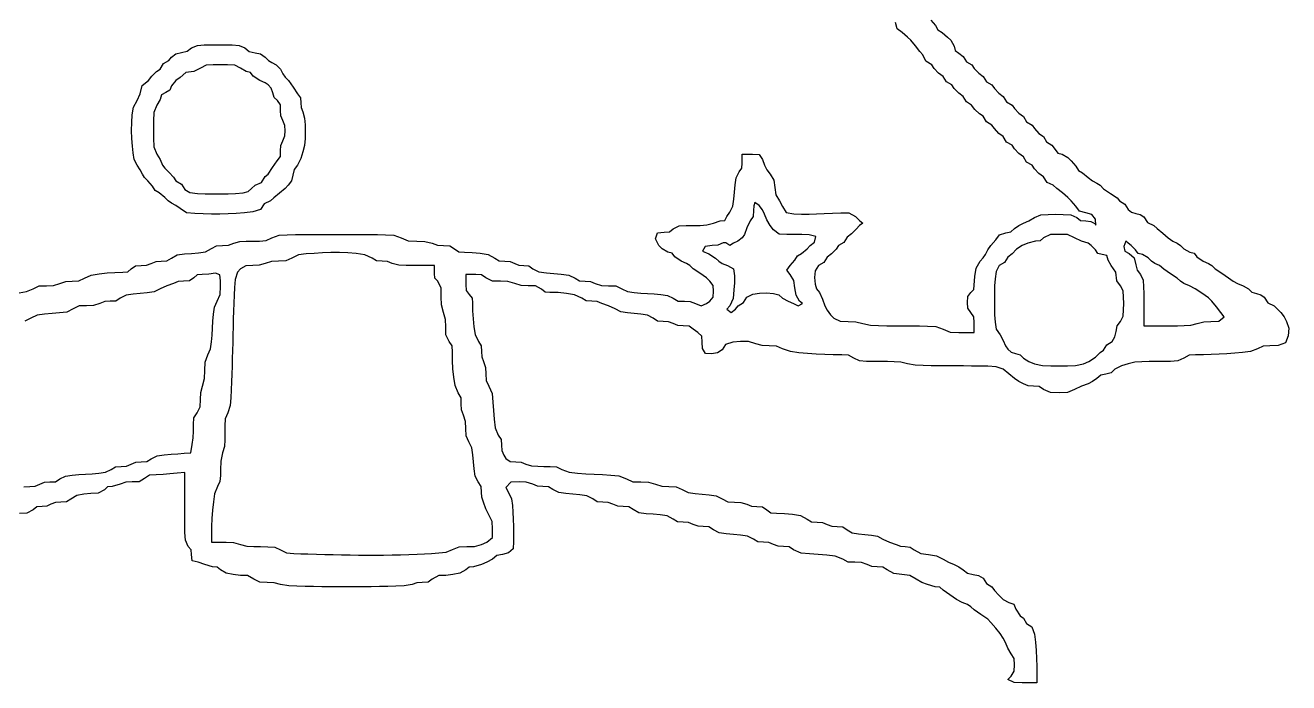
# Model space of a CAD drawing. Extents: x 17 to 1646, y 11 to 2434.
# Drawn here: x 567 to 1646, y 11 to 573 of the extents above; entities that cross this region are included whole.
import ezdxf

# ---------------------------------------------------------------- set-up
doc = ezdxf.new("R2010")
doc.units = 0
doc.layers.add('Image', color=7, linetype='CONTINUOUS')

msp = doc.modelspace()

# ---------------------------------------------------------------- linework, layer by layer
at = {"layer": 'Image', "color": 7}
for points in [[(561.456189, 344.235941), (567.756941, 345.285941), (573.391693, 347.783442), (578.616945, 350.153443), (584.820197, 350.363443), (590.742949, 350.633443), (596.248701, 352.268443), (601.271452, 353.888444), (606.725454, 354.173444), (612.462956, 354.390944), (617.201458, 356.753445), (623.13546, 359.460946), (629.808962, 360.563446), (636.539464, 361.245946), (643.293966, 361.635947), (650.058219, 361.778447), (654.28822, 362.100947), (657.201221, 364.643448), (660.837972, 367.245948), (665.772974, 367.500949), (670.302225, 367.793449), (674.343977, 369.405949), (678.386478, 371.02595), (682.91573, 371.31095), (687.753981, 371.57345), (691.486733, 373.965951), (696.561984, 376.605952), (702.578486, 377.430952), (708.630238, 377.978452), (714.67974, 378.525952), (720.696242, 379.358453), (725.772994, 381.990953), (729.991745, 384.413454), (735.296497, 384.645954), (740.286999, 384.930954), (744.82075, 386.550955), (749.982252, 387.990955), (755.490254, 388.358456), (761.010256, 388.455956), (766.792758, 388.508456), (772.56776, 388.815956), (777.202761, 391.313457), (783.450263, 393.443457), (790.440266, 393.818457), (797.437768, 393.990957), (804.435271, 394.080958), (811.440273, 394.125958), (818.437775, 394.155958), (825.442778, 394.163458), (832.44028, 394.170958), (839.437782, 394.163458), (846.442785, 394.155958), (853.440287, 394.125958), (860.445289, 394.080958), (867.442792, 393.990957), (874.440294, 393.818457), (881.430296, 393.443457), (887.677799, 391.313457), (893.745301, 388.628456), (901.012803, 388.455956), (907.875305, 388.200956), (914.347807, 386.550955), (918.877809, 384.930954), (923.865311, 384.645954), (929.265312, 384.420954), (933.390314, 381.788453), (936.892815, 379.193453), (941.700317, 378.930952), (948.502819, 378.758452), (955.290321, 378.203452), (961.995323, 377.063452), (967.680325, 373.913451), (971.437827, 371.57345), (976.252828, 371.31095), (980.77533, 371.02595), (984.817831, 369.405949), (988.372832, 367.800949), (992.437834, 367.500949), (996.817835, 367.208448), (1000.057836, 364.823448), (1005.442838, 362.145947), (1011.78784, 361.328447), (1018.155342, 360.788446), (1024.507845, 360.240946), (1030.830347, 359.430946), (1036.252848, 356.798445), (1039.99535, 354.428444), (1044.817851, 354.173444), (1049.347853, 353.880944), (1053.390354, 352.268443), (1058.895356, 350.633443), (1064.820358, 350.363443), (1071.06786, 350.160943), (1076.250362, 347.693442), (1081.057864, 345.263441), (1086.735365, 344.528441), (1092.442867, 344.040941), (1098.150369, 343.650941), (1103.857871, 343.26844), (1109.557873, 342.78094), (1115.220375, 342.03844), (1120.057877, 339.653439), (1124.287878, 337.260938), (1129.58288, 337.028438), (1134.570382, 336.743438), (1139.107883, 335.123438), (1143.870385, 333.218437), (1148.632886, 335.123438), (1151.490387, 337.028438), (1154.092888, 340.66594), (1154.347888, 345.600941), (1154.092888, 350.535943), (1151.490387, 354.173444), (1148.632886, 357.075945), (1142.917884, 361.125946), (1137.202882, 364.883448), (1134.345381, 367.500949), (1131.48788, 369.405949), (1126.950379, 371.31095), (1121.407877, 375.120951), (1119.202876, 378.135952), (1115.475375, 378.930952), (1110.532873, 381.788453), (1107.675372, 384.645954), (1104.817872, 390.360956), (1106.572872, 395.588458), (1112.437874, 396.075958), (1116.907876, 396.368458), (1120.057877, 398.933459), (1125.022878, 401.44596), (1131.10538, 401.73846), (1137.202882, 401.79096), (1143.037884, 401.88096), (1148.857886, 402.24096), (1154.347888, 403.695961), (1160.05539, 405.600961), (1164.022891, 406.103462), (1165.770392, 409.410963), (1168.425393, 413.220964), (1171.065394, 418.290966), (1171.890394, 424.305968), (1172.437894, 430.35847), (1172.985394, 436.410972), (1173.817895, 442.425974), (1176.450396, 447.503475), (1178.812896, 450.750977), (1179.105397, 455.123478), (1179.105397, 458.933479), (1179.105397, 462.743481), (1183.395398, 462.743481), (1187.677899, 462.743481), (1193.565401, 462.450981), (1196.250402, 457.980979), (1198.155403, 453.218477), (1200.060404, 449.408476), (1202.820404, 445.598475), (1205.910406, 440.475973), (1206.877906, 434.168471), (1207.845406, 427.935969), (1210.777907, 422.738467), (1213.395408, 418.013466), (1216.582909, 412.838464), (1222.980411, 411.585963), (1229.512913, 411.353463), (1236.052916, 411.428463), (1242.585418, 411.638463), (1249.12542, 411.908464), (1256.130422, 412.215964), (1263.142925, 412.463464), (1270.155427, 412.448464), (1275.720429, 409.335963), (1279.32793, 405.600961), (1281.960431, 403.695961), (1279.10293, 401.79096), (1276.245429, 398.753459), (1272.442928, 394.718458), (1268.632927, 391.905957), (1265.812926, 387.330955), (1261.147924, 384.645954), (1259.107923, 381.608453), (1255.297922, 377.580952), (1251.487921, 374.760951), (1248.73542, 370.25345), (1244.227918, 367.500949), (1241.332917, 363.053447), (1240.837917, 357.428445), (1241.310417, 351.788443), (1242.382918, 347.678442), (1245.060419, 344.648441), (1247.67792, 338.933439), (1249.58292, 333.218437), (1251.487921, 329.408436), (1254.345422, 325.598434), (1257.202923, 322.740934), (1262.782925, 320.063433), (1269.585427, 319.883433), (1275.975429, 319.620932), (1281.960431, 317.978432), (1288.627933, 316.725932), (1295.527936, 316.373431), (1302.435438, 316.193431), (1309.34294, 316.103431), (1316.250443, 316.073431), (1323.292945, 316.065931), (1330.335447, 316.020931), (1337.37045, 315.893431), (1344.405452, 315.555931), (1350.532954, 313.21593), (1356.600456, 310.530929), (1363.867959, 310.358429), (1370.535461, 310.358429), (1377.202963, 310.358429), (1377.202963, 314.648431), (1377.202963, 318.930932), (1376.947963, 323.865934), (1374.345462, 327.503435), (1371.742961, 331.140936), (1371.487961, 336.075938), (1371.742961, 341.01094), (1374.345462, 344.648441), (1376.835463, 347.078442), (1377.225463, 350.835943), (1377.570463, 358.118445), (1378.725464, 365.310948), (1382.212965, 371.31095), (1384.822966, 374.168451), (1386.727966, 377.025952), (1388.632967, 380.835953), (1391.452968, 384.645954), (1395.472969, 389.415956), (1398.63797, 393.878457), (1404.075472, 395.378458), (1408.320474, 396.458458), (1411.485475, 399.173459), (1415.295476, 401.79096), (1419.105477, 403.695961), (1423.867979, 405.600961), (1428.63048, 408.458462), (1433.917982, 410.978463), (1440.322984, 411.263463), (1446.727987, 411.315963), (1453.132989, 411.263463), (1459.530491, 410.978463), (1464.817993, 408.458462), (1467.975494, 405.885961), (1472.437995, 405.600961), (1476.607997, 405.285961), (1480.057998, 403.373461), (1480.935498, 402.03096), (1480.710498, 407.123462), (1477.462997, 411.090963), (1472.362995, 412.500964), (1467.120493, 413.955964), (1463.985492, 418.200966), (1460.025491, 422.738467), (1457.19799, 425.565968), (1452.442988, 429.578469), (1447.680487, 433.425971), (1444.687986, 436.073472), (1439.392984, 438.495972), (1436.250483, 443.333474), (1432.440482, 446.153475), (1428.63048, 450.180976), (1426.59048, 453.218477), (1421.925478, 455.903478), (1419.105477, 460.47848), (1415.295476, 463.290981), (1411.485475, 467.325982), (1409.445474, 470.363483), (1404.780472, 473.040984), (1401.960471, 477.623486), (1398.15047, 480.435987), (1394.347969, 484.470988), (1392.300468, 487.500989), (1387.575467, 490.25349), (1384.822966, 494.985991), (1381.785465, 497.025992), (1377.750463, 500.835993), (1374.937962, 504.645995), (1370.422961, 507.390996), (1367.67796, 511.905997), (1363.867959, 514.718498), (1360.057957, 518.753499), (1358.017957, 521.791), (1353.352955, 524.476001), (1350.532954, 529.051003), (1346.722953, 531.863504), (1342.912952, 535.898505), (1340.872951, 538.928506), (1335.877949, 542.003507), (1333.395448, 547.366009), (1330.740447, 550.35851), (1326.892946, 555.121012), (1322.880445, 559.883513), (1320.060444, 562.703514), (1315.515442, 566.663516), (1311.270441, 569.813517), (1309.81544, 575.063518)], [(1340.025451, 577.028519), (1344.000452, 572.431017), (1346.100453, 568.786016), (1349.745454, 566.678516), (1354.342955, 562.703514), (1357.200456, 559.883513), (1360.057957, 554.941012), (1360.852958, 551.22101), (1363.867959, 549.00851), (1367.67796, 546.188509), (1370.497961, 541.613507), (1375.162962, 538.928506), (1377.202963, 535.898505), (1381.012964, 531.863504), (1384.822966, 529.051003), (1387.635467, 524.476001), (1392.300468, 521.791), (1394.347969, 518.753499), (1398.15047, 514.718498), (1401.960471, 511.905997), (1404.780472, 507.330996), (1409.445474, 504.645995), (1411.485475, 501.608494), (1415.295476, 497.580992), (1419.105477, 494.760991), (1421.925478, 490.18599), (1426.59048, 487.500989), (1428.63048, 484.470988), (1432.440482, 480.435987), (1436.250483, 477.623486), (1438.995484, 473.108484), (1443.510485, 470.363483), (1446.322986, 466.553482), (1448.535487, 463.538481), (1452.262988, 462.743481), (1457.19799, 459.88598), (1460.025491, 457.028479), (1464.000492, 452.430977), (1466.100493, 448.785976), (1469.745494, 446.678475), (1474.342996, 442.703474), (1478.152997, 439.883473), (1481.962998, 437.978472), (1484.820499, 436.073472), (1487.678, 433.170971), (1493.393002, 429.120969), (1499.108004, 425.363468), (1501.148005, 422.738467), (1505.850506, 420.015966), (1508.633007, 415.343465), (1511.603008, 413.160964), (1515.30051, 412.140964), (1518.960511, 411.150963), (1521.960512, 409.058463), (1525.103013, 404.213461), (1530.398015, 401.79096), (1533.390516, 399.135959), (1538.153017, 395.288458), (1542.915519, 391.275957), (1546.72552, 388.455956), (1550.535521, 386.550955), (1553.393022, 384.645954), (1556.250523, 381.788453), (1561.193025, 378.930952), (1564.913026, 378.135952), (1567.125527, 375.120951), (1572.660529, 371.31095), (1577.19803, 369.405949), (1580.055531, 367.500949), (1582.913032, 364.883448), (1588.628034, 361.118446), (1594.343036, 357.075945), (1598.153037, 354.165944), (1601.963039, 352.260943), (1606.72554, 350.363443), (1611.488042, 347.588442), (1614.218043, 344.768441), (1618.155544, 343.568441), (1621.815545, 342.57844), (1624.823046, 340.485939), (1627.958047, 335.640938), (1633.253049, 333.218437), (1636.25305, 330.360936), (1639.103051, 327.503435), (1641.960552, 323.693434), (1643.865553, 319.883433), (1645.740553, 314.085931), (1645.260553, 307.643428), (1643.055553, 301.650926), (1636.62055, 299.370926), (1629.720548, 298.928426), (1623.923046, 298.710925), (1619.108044, 296.363425), (1612.965542, 294.203424), (1606.34304, 293.280924), (1599.675538, 292.635923), (1593.000536, 292.148423), (1586.318033, 291.788423), (1579.635531, 291.533423), (1572.945529, 291.375923), (1566.248027, 291.323423), (1560.615525, 291.098423), (1556.250523, 288.458422), (1551.068022, 286.050921), (1544.86552, 285.713421), (1538.648017, 285.615921), (1532.438015, 285.600921), (1526.408013, 285.548421), (1520.385511, 285.390921), (1514.363009, 285.023421), (1508.633007, 283.69592), (1502.918005, 281.79092), (1497.203003, 278.955919), (1494.038002, 276.000918), (1489.583001, 274.898417), (1485.232999, 273.810917), (1481.962998, 271.065916), (1478.152997, 268.455915), (1474.342996, 266.550915), (1468.627994, 264.645914), (1462.912992, 261.788413), (1456.85299, 259.103412), (1449.585487, 258.930912), (1442.310485, 259.103412), (1436.250483, 261.788413), (1432.612982, 264.390914), (1427.67798, 264.645914), (1423.147979, 264.938414), (1419.105477, 266.550915), (1415.295476, 268.455915), (1411.485475, 271.103416), (1406.722973, 274.950917), (1401.960471, 278.970919), (1395.817969, 281.18342), (1388.865467, 281.54342), (1381.905465, 281.68592), (1374.937962, 281.75342), (1367.97796, 281.78342), (1361.010458, 281.79092), (1354.147955, 281.80592), (1347.285453, 281.86592), (1340.422951, 281.97842), (1333.560448, 282.17342), (1326.705446, 282.51842), (1320.060444, 283.69592), (1314.570442, 285.023421), (1308.78794, 285.383421), (1302.997938, 285.548421), (1297.200436, 285.600921), (1291.222934, 285.615921), (1285.245432, 285.720921), (1279.28293, 286.058421), (1274.347929, 288.458422), (1269.885427, 291.098423), (1264.162925, 291.308423), (1256.812923, 291.375923), (1249.45542, 291.578423), (1242.105418, 291.908423), (1234.770415, 292.388423), (1227.442913, 293.055924), (1220.15291, 294.030924), (1213.395408, 296.363425), (1208.160406, 298.725925), (1201.965404, 298.928426), (1196.040402, 299.205926), (1190.5354, 300.833426), (1184.392898, 302.693427), (1177.680396, 302.708427), (1170.997894, 302.063427), (1164.682892, 300.015926), (1161.960391, 295.493424), (1157.782889, 292.965924), (1152.750388, 292.103423), (1147.695386, 292.523423), (1145.190385, 296.813425), (1144.822885, 301.988427), (1144.552885, 307.298428), (1141.012884, 310.358429), (1137.202882, 313.21593), (1133.565381, 315.818431), (1128.63038, 316.073431), (1124.100378, 316.365931), (1120.057877, 317.978432), (1116.015375, 319.590932), (1111.485374, 319.883433), (1106.632872, 320.145933), (1102.912871, 322.568433), (1098.187869, 325.215934), (1092.472867, 326.055935), (1086.727865, 326.603435), (1080.990364, 327.158435), (1075.297862, 327.990935), (1070.53536, 330.585936), (1064.820358, 333.218437), (1059.105356, 335.123438), (1055.062855, 336.735938), (1050.532853, 337.028438), (1045.725352, 337.290938), (1041.96035, 339.615939), (1035.907848, 342.67594), (1028.932846, 343.830941), (1021.890344, 344.430941), (1014.817841, 344.625941), (1010.58784, 344.955941), (1007.677839, 347.505942), (1002.585337, 350.168443), (996.247835, 350.363443), (990.330333, 350.633443), (984.817831, 352.260943), (978.832829, 353.910944), (972.442827, 354.165944), (965.640325, 354.345944), (960.060323, 357.023445), (956.422822, 359.625946), (951.48782, 359.880946), (947.197819, 359.880946), (942.915317, 359.880946), (942.915317, 355.598445), (942.915317, 351.308443), (943.170317, 346.380941), (945.772818, 342.74344), (948.322819, 339.825939), (948.645319, 335.595938), (948.780319, 328.830936), (949.170319, 322.080933), (949.852819, 315.345931), (950.96282, 308.678429), (953.670321, 302.738427), (955.987821, 298.973426), (956.250322, 294.165924), (956.535322, 289.643422), (958.155322, 285.600921), (959.775323, 280.575919), (960.060323, 275.123418), (960.277823, 269.370916), (962.670324, 264.645914), (965.317825, 258.240912), (966.105325, 250.980909), (966.637825, 243.690907), (967.170325, 236.385904), (967.957826, 229.095902), (970.695326, 222.7434), (973.132827, 219.030899), (973.395327, 214.170897), (973.680327, 209.640895), (975.300328, 205.598394), (977.197829, 202.740893), (980.83533, 200.138392), (985.770331, 199.883392), (990.300333, 199.590892), (994.342834, 197.978392), (999.180336, 196.545891), (1004.377838, 196.170891), (1009.582839, 196.073391), (1014.982841, 196.013391), (1020.367843, 195.690891), (1024.822845, 193.44839), (1031.130347, 190.995889), (1038.217849, 190.290889), (1045.327852, 189.818389), (1052.437854, 189.435889), (1059.562856, 189.060889), (1066.672859, 188.588388), (1073.767861, 187.883388), (1080.060363, 185.400887), (1085.730365, 182.933387), (1092.442867, 182.738386), (1098.83287, 182.475886), (1104.817872, 180.833386), (1110.330373, 179.205885), (1116.247875, 178.928385), (1122.487877, 178.725885), (1127.677879, 176.273384), (1132.755381, 173.640883), (1138.770383, 172.815883), (1144.822885, 172.260883), (1150.867887, 171.713383), (1156.890389, 170.888382), (1161.960391, 168.255882), (1166.670392, 165.818381), (1172.437894, 165.600881), (1177.890396, 165.315881), (1182.915398, 163.69588), (1186.957899, 162.07588), (1191.487901, 161.790879), (1196.422902, 161.535879), (1200.060404, 158.933378), (1203.562905, 156.338378), (1208.362906, 156.075877), (1215.172909, 155.903377), (1221.952911, 155.340877), (1228.665413, 154.208377), (1234.342915, 151.050876), (1238.107916, 148.718375), (1242.915418, 148.455875), (1247.445419, 148.163375), (1251.487921, 146.550874), (1255.530422, 144.938374), (1260.060424, 144.645874), (1264.927925, 144.390874), (1268.632927, 141.915873), (1273.012928, 139.260872), (1278.42043, 138.413372), (1283.865432, 137.865871), (1289.280434, 137.310871), (1294.657935, 136.463371), (1299.105437, 133.92087), (1304.820439, 131.310869), (1310.535441, 129.405869), (1314.082942, 127.800868), (1318.155443, 127.500868), (1322.550445, 127.208368), (1325.775446, 124.793367), (1331.407948, 121.725866), (1338.15045, 120.765866), (1344.870452, 119.805865), (1350.532954, 116.805864), (1355.295456, 114.165863), (1360.057957, 112.260863), (1363.867959, 110.363362), (1367.67796, 107.715861), (1371.412961, 104.86586), (1376.250463, 103.79336), (1380.847964, 102.80336), (1384.822966, 100.583359), (1387.605467, 95.933357), (1392.300468, 93.218356), (1394.347969, 90.180855), (1398.15047, 86.153354), (1401.960471, 82.515853), (1406.775473, 79.883352), (1411.072975, 78.488351), (1412.722975, 74.16835), (1416.487976, 68.453348), (1419.105477, 66.413347), (1421.775478, 61.763346), (1426.32048, 58.928345), (1428.68298, 52.673343), (1429.582981, 45.82584), (1430.115481, 38.933338), (1430.415481, 32.033336), (1430.520481, 25.118333), (1430.527981, 18.218331), (1430.535481, 11.310829), (1424.347979, 11.310829), (1418.152977, 11.310829), (1411.350475, 11.490829), (1405.770473, 14.16833), (1408.627974, 17.025831), (1411.260475, 21.150832), (1411.485475, 26.550834), (1411.260475, 31.950836), (1408.627974, 36.075837), (1405.770473, 40.838339), (1403.865472, 45.60084), (1401.960471, 49.410842), (1399.312971, 53.213343), (1395.465469, 57.975844), (1391.452968, 62.738346), (1388.632967, 65.648347), (1382.917965, 69.690848), (1377.202963, 73.45585), (1374.345462, 76.073351), (1371.487961, 77.978351), (1366.72546, 79.883352), (1361.962958, 82.500853), (1356.247956, 86.265854), (1350.532954, 90.308355), (1347.885453, 92.873356), (1343.865452, 93.218356), (1337.20545, 95.123357), (1332.442948, 97.028358), (1327.680446, 99.728359), (1322.047945, 102.80336), (1315.297942, 103.76336), (1308.57794, 104.72336), (1302.915438, 107.723361), (1299.172937, 110.100862), (1294.342935, 110.363362), (1289.812934, 110.648362), (1285.770432, 112.260863), (1280.752931, 113.888363), (1275.300429, 114.165863), (1269.547927, 114.390863), (1264.822925, 116.783364), (1258.417923, 119.430865), (1251.157921, 120.218365), (1243.867918, 120.750866), (1236.555416, 121.283366), (1229.272913, 122.063366), (1222.912911, 124.808367), (1219.20041, 127.245868), (1214.347908, 127.500868), (1209.817907, 127.793368), (1205.775405, 129.405869), (1201.732904, 131.025869), (1197.202903, 131.310869), (1192.365401, 131.573369), (1188.6304, 133.96587), (1183.552898, 136.605871), (1177.537896, 137.430871), (1171.485394, 137.978371), (1165.440392, 138.525872), (1159.41789, 139.350872), (1154.347888, 141.990873), (1150.612887, 144.383374), (1145.775385, 144.645874), (1141.245384, 144.938374), (1137.202882, 146.550874), (1133.160381, 148.163375), (1128.63038, 148.455875), (1123.792878, 148.718375), (1120.057877, 151.110876), (1114.987875, 153.743377), (1108.965373, 154.575877), (1102.912871, 155.123377), (1096.867869, 155.670877), (1090.852867, 156.495878), (1085.775365, 159.135879), (1082.040364, 161.528379), (1077.202862, 161.790879), (1072.672861, 162.07588), (1068.630359, 163.69588), (1064.587858, 165.308381), (1060.057856, 165.600881), (1055.220355, 165.855881), (1051.485354, 168.255882), (1046.415352, 170.888382), (1040.39285, 171.713383), (1034.347848, 172.260883), (1028.295346, 172.808383), (1022.280344, 173.640883), (1017.202842, 176.273384), (1013.467841, 178.673385), (1008.630339, 178.928385), (1004.100338, 179.220885), (1000.057836, 180.833386), (994.552834, 182.468386), (988.627832, 182.738386), (981.33033, 182.573386), (977.205329, 177.975885), (979.792829, 173.213383), (982.07283, 168.293382), (982.69533, 162.57088), (983.077831, 156.825878), (983.362831, 151.073376), (983.602831, 144.690874), (983.752831, 138.308372), (983.790331, 131.918369), (983.452831, 125.550867), (979.470329, 122.145866), (974.175328, 120.908366), (969.375326, 119.843365), (965.775325, 116.910864), (961.012823, 114.165863), (956.250322, 112.260863), (949.582819, 110.363362), (945.712818, 110.018362), (942.915317, 107.760861), (937.897815, 104.80586), (931.927813, 103.59836), (925.875311, 102.95336), (919.792809, 102.74336), (914.347807, 99.885859), (910.710306, 97.283358), (905.775305, 97.028358), (901.245303, 96.735858), (897.202802, 95.123357), (890.332799, 94.058357), (883.290297, 93.728357), (876.247795, 93.533356), (869.197792, 93.398356), (862.15529, 93.308356), (855.105288, 93.255856), (848.062785, 93.225856), (841.012783, 93.218356), (833.96278, 93.225856), (826.912778, 93.255856), (819.870276, 93.308356), (812.820273, 93.398356), (805.777771, 93.533356), (798.735269, 93.728357), (791.692766, 94.058357), (784.822764, 95.123357), (779.317762, 96.750858), (773.39276, 97.028358), (767.055258, 97.215858), (761.962756, 99.885859), (756.517754, 102.74336), (750.435252, 102.95336), (744.3775, 103.59836), (738.414248, 104.80586), (733.392247, 107.760861), (730.597746, 110.018362), (726.725494, 110.363362), (720.058742, 112.260863), (714.34449, 114.165863), (709.302989, 115.493364), (708.630238, 120.833366), (708.290488, 124.830867), (705.772737, 127.500868), (703.449987, 133.09587), (703.098986, 139.620872), (702.972986, 146.145874), (702.926486, 152.678376), (702.915986, 159.203379), (702.915986, 165.548381), (702.915986, 171.885883), (702.915986, 178.230885), (702.915986, 184.568387), (702.915986, 190.913389), (696.486984, 190.305889), (690.058732, 189.698389), (684.35123, 189.195889), (678.636978, 188.760888), (672.915976, 188.468388), (668.629725, 185.595887), (664.021723, 182.948387), (658.153721, 182.738386), (652.700469, 182.460886), (647.677718, 180.833386), (641.010966, 178.928385), (637.015714, 178.590885), (634.344213, 176.070884), (628.896211, 173.213383), (622.812209, 173.003383), (616.758207, 172.365883), (610.794955, 171.158383), (605.772954, 168.195882), (602.012452, 165.863381), (597.201201, 165.600881), (592.671949, 165.308381), (588.630198, 163.69588), (585.080447, 162.08338), (581.010945, 161.790879), (576.545444, 161.498379), (573.391693, 158.933378), (567.943691, 156.075877), (561.859689, 155.865877)], [(565.59994, 178.673385), (570.534942, 178.928385), (575.064193, 179.220885), (579.105945, 180.833386), (583.148446, 182.453386), (587.677698, 182.738386), (592.522699, 183.000887), (596.248701, 185.408387), (601.057702, 187.838388), (606.734454, 188.573388), (612.440456, 189.060889), (618.153958, 189.450889), (623.85846, 189.833389), (629.554712, 190.320889), (635.222464, 191.063389), (640.058465, 193.44839), (643.803966, 195.810891), (648.630218, 196.073391), (653.15947, 196.365891), (657.201221, 197.978392), (661.243722, 199.590892), (665.772974, 199.883392), (670.590976, 200.145892), (674.343977, 202.493393), (679.367478, 205.073394), (685.29623, 205.890894), (691.257982, 206.430894), (696.896484, 206.873395), (702.534236, 207.308395), (708.171988, 207.750895), (709.332239, 214.770897), (709.985489, 220.425899), (710.358989, 226.103401), (710.513489, 231.788403), (710.743739, 237.420905), (713.39199, 241.785906), (716.056741, 246.885908), (716.248741, 253.21591), (716.520991, 259.140912), (718.153741, 264.645914), (719.805242, 271.118416), (720.058742, 277.980918), (720.240992, 285.135921), (722.670993, 291.308423), (725.049994, 296.400925), (725.780494, 302.303427), (726.263494, 308.235929), (726.647494, 314.168431), (727.031494, 320.123433), (727.510745, 326.070935), (728.239745, 331.988437), (730.701996, 337.028438), (733.206247, 342.79594), (733.392247, 349.628443), (733.363747, 354.638444), (732.996246, 359.625946), (729.105995, 361.080946), (723.423243, 360.210946), (717.677491, 359.910946), (713.44524, 359.580946), (710.534489, 357.023445), (706.897738, 354.420944), (701.963486, 354.165944), (697.434235, 353.880944), (693.391733, 352.260943), (687.677481, 350.363443), (681.963229, 347.708442), (676.887978, 345.068441), (670.871476, 344.243441), (664.820474, 343.695941), (658.770222, 343.14844), (652.75372, 342.31594), (647.677718, 339.683439), (643.944217, 337.283438), (639.105965, 337.028438), (634.576713, 336.735938), (630.534962, 335.123438), (625.02846, 333.488437), (619.106458, 333.218437), (612.855206, 333.015937), (607.677204, 330.540936), (602.290703, 327.855935), (595.9517, 327.045935), (589.581948, 326.498435), (583.227196, 325.958435), (576.902444, 325.140934), (571.486692, 322.515933), (566.28619, 320.085933)]]:
    msp.add_lwpolyline(points, dxfattribs=at)
for points in [[(704.343987, 412.673464), (699.105985, 416.198465), (695.296734, 418.928466), (691.486733, 420.833467), (688.629982, 422.738467), (685.772481, 425.558468), (681.175729, 429.533469), (677.531478, 431.64097), (675.425477, 435.285971), (671.450476, 439.883473), (668.629725, 442.740974), (666.725474, 445.598475), (664.820474, 449.408476), (662.188723, 453.218477), (659.594472, 458.010979), (658.753722, 463.725981), (658.201721, 469.485983), (657.768221, 476.175985), (657.584471, 482.873487), (657.674471, 489.57099), (658.106471, 496.253492), (659.091222, 502.875994), (662.150473, 508.455996), (664.820474, 514.305998), (666.606224, 521.296), (672.081226, 525.601002), (674.895977, 529.411003), (678.927978, 533.213504), (681.963229, 535.261005), (684.71573, 539.986007), (689.445982, 542.738508), (691.486733, 545.483508), (695.174484, 548.431009), (700.058485, 549.50351), (704.896737, 550.58351), (708.630238, 553.433511), (713.71299, 555.593512), (719.631242, 555.938512), (725.558494, 556.051012), (731.487246, 556.073512), (737.436998, 556.051012), (743.38675, 555.946012), (749.326752, 555.601012), (754.342754, 553.336011), (758.032755, 550.38101), (762.915257, 549.30851), (767.752758, 548.236009), (771.487759, 545.378508), (774.34526, 542.738508), (777.202761, 540.833507), (781.012763, 538.928506), (784.822764, 535.118505), (786.727765, 531.308504), (788.632765, 528.458503), (791.535266, 525.601002), (795.585268, 519.886), (799.342769, 514.170998), (801.66777, 510.900997), (801.96027, 506.550995), (802.26027, 502.478494), (803.86527, 498.930993), (805.320271, 493.448491), (805.680271, 487.620989), (805.770271, 481.785987), (805.680271, 475.950985), (805.320271, 470.130983), (803.86527, 464.648481), (801.96027, 458.933479), (799.222769, 453.218477), (796.275268, 449.528476), (795.195267, 444.645975), (794.122767, 439.808473), (791.272766, 436.073472), (788.632765, 433.253471), (783.870264, 429.233469), (779.107762, 425.393468), (776.115261, 422.738467), (770.835259, 420.330966), (767.677758, 415.523465), (761.122756, 413.355964), (754.057754, 412.538464), (746.962001, 412.013464), (739.856499, 411.675963), (732.745746, 411.488463), (725.633494, 411.450963), (718.520492, 411.578463), (711.416489, 411.938464), (704.343987, 412.673464)], [(752.917753, 429.675969), (757.020255, 430.77847), (760.057756, 433.463471), (763.050257, 436.073472), (768.412758, 438.555972), (771.487759, 443.558474), (774.10526, 445.598475), (777.870262, 451.313477), (781.912763, 457.028479), (784.567764, 460.64348), (784.822764, 465.600982), (785.107764, 470.130983), (786.727765, 474.165984), (788.340265, 478.208486), (788.632765, 482.738487), (788.340265, 487.268489), (786.727765, 491.31099), (785.107764, 495.353492), (784.822764, 499.883493), (784.560264, 504.773495), (782.047763, 508.455996), (779.227762, 511.185997), (778.027762, 515.123498), (776.835261, 519.001), (774.13526, 521.791), (771.487759, 523.696001), (766.950258, 525.601002), (761.407756, 529.411003), (759.202755, 532.426004), (755.475254, 533.213504), (750.532752, 536.071005), (745.570751, 538.583506), (739.485249, 538.883506), (733.391497, 538.928506), (727.298495, 538.883506), (721.212993, 538.583506), (716.248741, 536.071005), (710.690489, 533.213504), (703.845237, 532.516004), (699.105985, 528.248503), (695.296734, 525.601002), (691.486733, 521.041), (690.319732, 517.185999), (686.724981, 515.288498), (683.07473, 513.338498), (681.963229, 509.370996), (679.106478, 504.645995), (676.558728, 498.375993), (676.292477, 491.03349), (676.248977, 483.690988), (676.292477, 476.348485), (676.558728, 469.013483), (679.106478, 462.743481), (681.963229, 457.980979), (683.86823, 453.218477), (685.772481, 450.578477), (689.582482, 446.948475), (693.391733, 442.920974), (695.432484, 439.883473), (700.123735, 437.175972), (702.915986, 432.53347), (707.201488, 429.79597), (713.70849, 429.158469), (720.243992, 428.895969), (726.783244, 428.775969), (733.324747, 428.760969), (739.864749, 428.858469), (746.402501, 429.098469), (752.917753, 429.675969)], [(1173.390395, 330.360936), (1175.430395, 333.218437), (1180.117897, 335.918438), (1182.915398, 340.53094), (1187.970399, 343.16344), (1193.872901, 344.010941), (1199.835403, 344.205941), (1205.775405, 343.695941), (1210.155407, 342.55594), (1213.395408, 339.713439), (1218.15041, 337.028438), (1222.912911, 335.123438), (1226.722913, 333.218437), (1230.532914, 335.123438), (1227.922913, 337.028438), (1224.990412, 342.21844), (1224.022912, 348.458442), (1223.055411, 354.758444), (1219.96541, 359.880946), (1217.197909, 363.690947), (1220.02541, 367.500949), (1224.000412, 372.09845), (1226.100412, 375.743451), (1229.745414, 377.850952), (1234.342915, 381.825953), (1236.997916, 384.645954), (1240.740417, 387.623455), (1241.962918, 392.423457), (1236.097916, 393.705957), (1229.992914, 394.065958), (1223.865412, 394.170958), (1217.145409, 394.200958), (1210.432907, 394.470958), (1205.775405, 397.980959), (1202.917905, 401.79096), (1200.060404, 406.553462), (1198.155403, 411.308463), (1196.250402, 415.118465), (1193.550401, 418.928466), (1189.8904, 421.313467), (1188.9454, 418.410966), (1188.7804, 414.645964), (1188.4429, 409.478463), (1185.772899, 405.600961), (1182.915398, 399.885959), (1181.010397, 394.170958), (1179.105397, 391.313457), (1175.295395, 388.455956), (1171.485394, 386.550955), (1168.312893, 384.750954), (1164.982892, 387.023455), (1162.755391, 387.023455), (1158.262889, 385.043454), (1153.230388, 384.645954), (1147.477886, 383.895954), (1145.212885, 379.898453), (1150.537887, 377.693452), (1156.245389, 373.928451), (1159.10289, 371.31095), (1161.960391, 369.405949), (1166.505392, 367.500949), (1171.447894, 364.793448), (1172.400394, 358.860946), (1172.310394, 352.815944), (1171.942894, 346.778442), (1171.207894, 339.503439), (1168.372893, 333.218437), (1165.770392, 330.360936), (1169.580393, 327.503435), (1173.390395, 330.360936)], [(1470.532995, 283.69592), (1475.077996, 285.600921), (1480.612998, 289.410922), (1484.640499, 293.213424), (1487.678, 295.260924), (1490.393001, 299.955926), (1495.043003, 302.738427), (1497.263003, 306.713428), (1498.253004, 311.31093), (1499.325504, 316.148431), (1502.183005, 319.883433), (1504.433006, 324.323434), (1504.763006, 329.715936), (1504.823006, 335.123438), (1504.770506, 340.59094), (1504.448006, 346.050941), (1501.965505, 350.363443), (1499.078004, 354.645944), (1498.215504, 361.928447), (1494.120502, 367.500949), (1491.488002, 372.26345), (1490.475501, 376.133451), (1486.5455, 377.025952), (1482.825499, 377.820952), (1480.612998, 380.835953), (1476.982997, 384.645954), (1474.342996, 386.550955), (1468.627994, 388.455956), (1462.912992, 391.313457), (1456.85299, 393.998457), (1449.585487, 394.170958), (1442.310485, 393.998457), (1436.250483, 391.313457), (1433.580482, 388.793456), (1429.582981, 388.455956), (1422.915478, 386.550955), (1418.152977, 384.645954), (1413.390475, 381.608453), (1409.580474, 377.580952), (1405.770473, 374.760951), (1403.032972, 370.25345), (1398.52547, 367.500949), (1395.802969, 362.393447), (1394.985469, 356.325945), (1394.587969, 350.220943), (1394.400469, 344.100941), (1394.347969, 337.980939), (1394.392969, 331.755937), (1394.580469, 325.530934), (1395.000469, 319.320932), (1395.952969, 313.17093), (1399.342971, 308.453429), (1401.960471, 303.690927), (1403.865472, 298.928426), (1405.770473, 296.288425), (1408.560474, 293.580924), (1412.437975, 292.388423), (1416.375476, 291.195923), (1419.105477, 288.368422), (1423.867979, 285.600921), (1428.63048, 283.69592), (1435.402983, 282.21842), (1442.490485, 281.87342), (1449.585487, 281.79092), (1456.67299, 281.87342), (1463.760492, 282.21842), (1470.532995, 283.69592)], [(1567.680527, 317.978432), (1573.185529, 319.613432), (1579.103031, 319.883433), (1585.913033, 320.055933), (1590.533035, 323.693434), (1587.885534, 327.503435), (1584.038033, 332.265937), (1580.025531, 337.028438), (1577.19803, 339.930939), (1571.490528, 343.980941), (1565.775527, 347.738442), (1561.013025, 350.363443), (1556.250523, 352.260943), (1553.393022, 354.165944), (1550.535521, 356.790945), (1544.820519, 360.548446), (1539.105518, 364.598448), (1535.295516, 367.500949), (1531.485515, 369.405949), (1528.628014, 371.31095), (1525.770513, 374.168451), (1520.835511, 377.025952), (1517.10801, 377.820952), (1514.895509, 380.835953), (1511.265508, 384.645954), (1508.633007, 386.550955), (1506.728007, 388.455956), (1504.823006, 383.730954), (1505.873006, 379.830953), (1509.390508, 377.858452), (1513.853009, 374.175951), (1515.21801, 368.295949), (1516.29051, 363.488447), (1519.223011, 359.880946), (1521.488012, 355.110944), (1521.833012, 349.410942), (1521.938012, 343.695941), (1521.960512, 337.980939), (1521.960512, 330.675936), (1521.960512, 323.378434), (1521.960512, 316.073431), (1527.675514, 316.073431), (1533.390516, 316.073431), (1539.105518, 316.073431), (1544.820519, 316.073431), (1550.610521, 316.118431), (1556.408023, 316.283431), (1562.183025, 316.650931), (1567.680527, 317.978432)], [(901.485303, 121.140866), (907.635305, 121.410866), (913.785307, 121.733366), (919.927809, 122.138366), (926.055311, 122.775866), (931.485313, 124.943367), (937.207815, 127.305868), (943.867817, 127.500868), (950.25782, 127.763368), (956.250322, 129.405869), (961.012823, 131.310869), (965.602825, 135.443371), (965.775325, 142.740873), (965.580325, 149.078375), (962.917824, 154.170877), (960.060323, 159.885879), (958.155322, 165.600881), (956.535322, 169.643382), (956.250322, 174.165884), (955.987821, 179.010885), (953.595321, 182.738386), (950.95532, 187.815888), (950.13032, 193.83089), (949.582819, 199.883392), (949.035319, 205.935894), (948.210319, 211.950896), (945.570318, 217.028398), (943.117817, 222.2184), (942.915317, 228.458402), (942.645317, 234.375904), (941.010316, 239.880906), (939.390316, 244.418407), (939.105316, 249.405909), (938.865316, 254.678411), (936.525315, 258.930912), (933.727814, 265.223414), (932.632814, 272.280917), (931.987813, 279.405919), (931.627813, 286.545921), (931.500313, 293.693424), (931.252813, 298.860926), (928.627812, 302.738427), (925.950311, 308.318429), (925.770311, 315.120931), (925.507811, 321.518433), (923.865311, 327.503435), (922.21531, 333.975937), (921.96031, 340.83844), (921.79531, 348.105942), (919.102809, 354.165944), (916.590308, 356.843445), (916.245308, 360.833446), (916.245308, 367.500949), (910.215306, 367.500949), (904.185304, 367.500949), (898.155302, 367.500949), (892.0053, 367.598449), (885.862798, 367.950949), (880.057796, 369.405949), (876.015295, 371.02595), (871.485293, 371.31095), (866.647791, 371.57345), (862.91279, 373.973451), (856.612788, 376.830952), (849.450286, 377.820952), (842.242783, 378.338452), (835.020281, 378.570952), (827.790278, 378.578452), (820.567776, 378.383452), (813.345274, 377.978452), (806.685271, 377.438452), (800.055269, 376.628452), (794.347767, 373.965951), (789.150265, 371.51345), (782.917763, 371.31095), (776.992761, 371.04095), (771.487759, 369.405949), (766.462758, 367.785949), (761.010256, 367.500949), (755.145254, 367.290949), (750.532752, 364.643448), (747.897252, 361.785947), (745.955501, 355.620945), (745.411751, 348.908442), (745.060001, 342.18094), (744.79, 335.453438), (744.56425, 328.725936), (744.3655, 321.990933), (744.184, 315.255931), (744.0145, 308.520929), (743.85325, 301.785926), (743.692, 295.058424), (743.5225, 288.323422), (743.34025, 281.58842), (743.14075, 274.860917), (742.915, 268.125915), (742.64425, 261.398413), (742.2925, 254.670911), (741.749499, 247.958408), (739.824249, 241.785906), (737.563748, 236.678405), (737.257748, 230.670903), (737.201498, 224.648401), (737.106248, 218.813399), (736.747748, 212.985897), (735.296497, 207.503395), (733.638247, 200.550892), (733.392247, 193.21589), (733.326997, 188.145888), (732.987246, 183.090887), (730.819746, 178.928385), (728.415995, 172.568383), (727.371245, 165.645881), (726.660994, 158.678378), (726.172744, 151.688376), (725.875744, 144.690874), (725.772994, 137.685871), (725.772994, 131.310869), (731.963496, 131.310869), (738.153998, 131.310869), (744.547, 131.048369), (750.532752, 129.405869), (756.022754, 127.958368), (761.842756, 127.598368), (767.677758, 127.500868), (773.75276, 127.448368), (779.820262, 127.155868), (784.822764, 124.703367), (789.915266, 122.258366), (795.982768, 121.748366), (802.06527, 121.485866), (808.155272, 121.305866), (815.332774, 121.125866), (822.510277, 120.945866), (829.687779, 120.780866), (836.872781, 120.623366), (844.050284, 120.488366), (851.235286, 120.375865), (858.412789, 120.300865), (865.597791, 120.270865), (872.775293, 120.315865), (879.952796, 120.428365), (887.137798, 120.615866), (894.315301, 120.855866), (901.485303, 121.140866)]]:
    msp.add_lwpolyline(points, close=True, dxfattribs=at)

doc.saveas('drawing.dxf')
